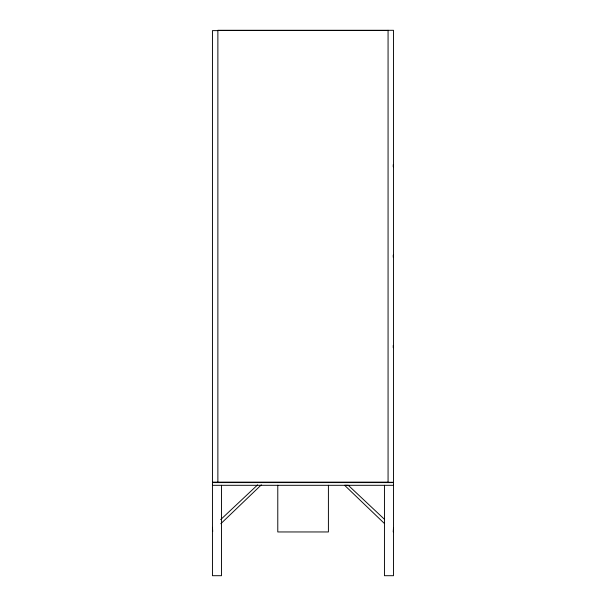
<?xml version="1.0" encoding="UTF-8"?>
<svg xmlns="http://www.w3.org/2000/svg" width="606" height="606" viewBox="0 0 606 606"><rect width="100%" height="100%" fill="white"/><g stroke="black" fill="none" stroke-linecap="round" stroke-linejoin="round"><path stroke-width="0.91" d="M393.233 531.954L393.491 527.788M220.811 523.728L261.345 484.838M220.667 519.615L257.648 484.853M217.872 30.436L388.067 30.436M217.872 30.618L212.448 30.618L212.448 575.7L221.493 575.7L221.493 485.308M212.448 482.141L388.067 482.141M212.448 482.596L393.491 482.596L393.491 575.7L384.446 575.7L384.446 485.308M212.448 485.308L393.491 485.308M384.59 519.425L348.291 485.308L344.602 485.285L384.454 523.531M212.448 527.341L212.706 531.507M393.241 164.627L393.241 166.892M393.241 255.028L393.241 257.285M393.241 345.42L393.241 347.677M388.067 30.3L388.067 482.278L393.491 482.278L393.491 30.3L217.872 30.3L217.872 482.596M328.407 485.285L328.407 531.954L277.783 531.954L277.783 485.285"/></g></svg>
